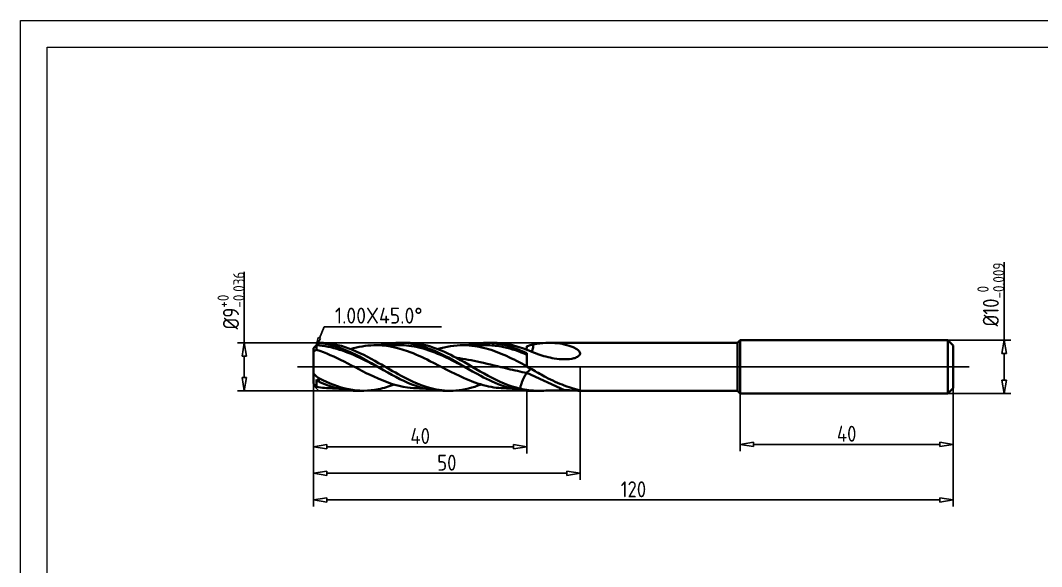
# Model space of a CAD drawing. Header units: millimetres. Extents: x 4936 to 5233, y 684 to 894.
# Drawn here: x 4940.9 to 5132.4, y 786.7 to 889.2 of the extents above; entities that cross this region are included whole.
import ezdxf
from ezdxf import colors
from ezdxf.entities.mleader import LeaderData, LeaderLine
from ezdxf.enums import TextEntityAlignment as Align
from ezdxf.math import Vec2, Vec3

# ---------------------------------------------------------------- set-up
doc = ezdxf.new("R2010")
doc.units = ezdxf.units.MM
doc.linetypes.add('JIS_09_08', pattern=[10.75, 8, -0.55, 0.55, -0.55, 0.55, -0.55])
for name, color, linetype in [('中心线', 2, 'JIS_09_08'), ('图框', 7, 'Continuous'), ('尺寸线', 3, 'Continuous'), ('标注', 3, 'Continuous')]:
    doc.layers.add(name, color=color, linetype=linetype)
doc.layers.add('轮廓', color=4, linetype='Continuous', lineweight=35)
doc.styles.add('ZQisocp', font='geniso.shx', dxfattribs={"height": 3})
doc.styles.add('工程字', font='gbenor.shx', dxfattribs={"bigfont": 'gbcbig.shx'})
doc.styles.add('样式 1', font='simsunb.ttf')
doc.dimstyles.new('ZQH', dxfattribs={"dimtxt": 3, "dimasz": 2.5, "dimexe": 1.25, "dimexo": 0, "dimgap": 0.5, "dimtad": 1, "dimdec": 3, "dimdsep": 46, "dimtxsty": '工程字', "dimblk": 'CLOSEDBLANK', "dimcen": -0.8, "dimclrd": 3, "dimclre": 3, "dimclrt": 3, "dimadec": 1, "dimazin": 2, "dimtfac": 1, "dimtdec": 3, "dimtofl": 0, "dimtmove": 0, "dimatfit": 3, "dimldrblk": 'CLOSEDBLANK', "dimfxl": 1, "dimtolj": 1, "dimtzin": 0, "dimarcsym": 0})

# ---------------------------------------------------------------- blocks, each defined once
blk = doc.blocks.new('TYFrameXD')
at = {"layer": '图框', "lineweight": 9}
for p, q in [((5, 5), (5, 205)), ((5, 205), (292, 205)), ((10, 10), (10, 200)), ((10, 200), (287, 200))]:
    blk.add_line(p, q, dxfattribs=at)
at = {"layer": '图框', "style": '样式 1', "flags": 1}
for tag, height, p in [('被加工材料', 1.2, (258.35, 62.06)), ('工件类型', 1.2, (258.35, 58.88)), ('刀具材料', 1.2, (258.35, 55.95)), ('冷却', 1.2, (258.35, 52.93)), ('涂层', 1.2, (258.35, 49.72)), ('孔公差', 1.2, (258.35, 46.73)), ('通孔', 1.2, (258.35, 43.61)), ('设计', 1.73, (215.5, 38.5)), ('刀具名称', 1.73, (264.42, 38.5)), ('设计日期', 1.73, (215.5, 30)), ('刀具编号', 1.73, (264.42, 30)), ('客户名称', 1.73, (264.42, 23.5)), ('审核', 1.73, (215.5, 21.8)), ('客户编号', 1.73, (264.42, 20)), ('审核日期', 1.73, (215.5, 14)), ('图号', 1.73, (264.42, 14, 30))]:
    blk.add_attdef(tag, text='', height=height, dxfattribs=at).set_placement(p, align=Align.MIDDLE_CENTER)
blk = doc.blocks.new('_ClosedBlank')
at = {"color": 0, "linetype": 'ByBlock', "lineweight": -2}
for p, q in [((-1, 0.167), (0, 0)), ((-1, 0.167), (-1, -0.167)), ((0, 0), (-1, -0.167))]:
    blk.add_line(p, q, dxfattribs=at)
blk = doc.blocks.new('*D7')
at = {"layer": 'Defpoints', "color": 0, "transparency": 16777216}
for p in [(5114.86, 829.22), (5114.86, 819.22), (5125.42, 819.22)]:
    blk.add_point(p, dxfattribs=at)
at = {"layer": '尺寸线', "color": 3, "lineweight": -2, "transparency": 16777216}
for p, q in [((5125.42, 829.22), (5125.42, 843.84)), ((5114.86, 829.22), (5126.67, 829.22)), ((5125.42, 821.72), (5125.42, 826.72)), ((5114.86, 819.22), (5126.67, 819.22))]:
    blk.add_line(p, q, dxfattribs=at)
at = {"layer": '尺寸线', "color": 3, "lineweight": -2, "transparency": 16777216, "xscale": 2.5, "yscale": 2.5, "zscale": 2.5}
for p, rotation in [((5125.42, 829.22), 90), ((5125.42, 819.22), 270)]:
    blk.add_blockref('_ClosedBlank', p, dxfattribs=dict(at, rotation=rotation))
at = {"layer": '尺寸线', "color": 3, "transparency": 16777216, "insert": (5122.91, 837.78), "char_height": 3, "attachment_point": 5, "rotation": 90, "style": '工程字'}
blk.add_mtext('\\A1;%%C10{\\H0.7x;\\S 0^ -0.009;}', dxfattribs=at)
blk = doc.blocks.new('*D8')
at = {"layer": 'Defpoints', "color": 0, "transparency": 16777216}
for p in [(5115.86, 820.22), (5075.86, 819.22), (5115.86, 809.65)]:
    blk.add_point(p, dxfattribs=at)
at = {"layer": '尺寸线', "color": 3, "lineweight": -2, "transparency": 16777216}
for p, q in [((5115.86, 820.22), (5115.86, 808.4)), ((5075.86, 819.22), (5075.86, 808.4)), ((5078.36, 809.65), (5113.36, 809.65))]:
    blk.add_line(p, q, dxfattribs=at)
at = {"layer": '尺寸线', "color": 3, "lineweight": -2, "transparency": 16777216, "xscale": 2.5, "yscale": 2.5, "zscale": 2.5, "rotation": 180}
blk.add_blockref('_ClosedBlank', (5075.86, 809.65), dxfattribs=at)
at = {"layer": '尺寸线', "color": 3, "lineweight": -2, "transparency": 16777216, "xscale": 2.5, "yscale": 2.5, "zscale": 2.5}
blk.add_blockref('_ClosedBlank', (5115.86, 809.65), dxfattribs=at)
at = {"layer": '尺寸线', "color": 3, "transparency": 16777216, "insert": (5095.86, 811.65), "char_height": 3, "attachment_point": 5, "style": '工程字'}
blk.add_mtext('\\A1;40', dxfattribs=at)
blk = doc.blocks.new('*D9')
at = {"layer": 'Defpoints', "color": 0, "transparency": 16777216}
for p in [(4995.86, 819.72), (5035.86, 819.72), (5035.86, 809.22)]:
    blk.add_point(p, dxfattribs=at)
at = {"layer": '标注', "color": 3, "lineweight": -2, "transparency": 16777216}
for p, q in [((4995.86, 819.72), (4995.86, 807.97)), ((5035.86, 819.72), (5035.86, 807.97)), ((4998.36, 809.22), (5033.36, 809.22))]:
    blk.add_line(p, q, dxfattribs=at)
at = {"layer": '标注', "color": 3, "lineweight": -2, "transparency": 16777216, "xscale": 2.5, "yscale": 2.5, "zscale": 2.5, "rotation": 180}
blk.add_blockref('_ClosedBlank', (4995.86, 809.22), dxfattribs=at)
at = {"layer": '标注', "color": 3, "lineweight": -2, "transparency": 16777216, "xscale": 2.5, "yscale": 2.5, "zscale": 2.5}
blk.add_blockref('_ClosedBlank', (5035.86, 809.22), dxfattribs=at)
at = {"layer": '标注', "color": 3, "transparency": 16777216, "insert": (5015.86, 811.22), "char_height": 3, "attachment_point": 5, "style": '工程字'}
blk.add_mtext('\\A1;40', dxfattribs=at)
blk = doc.blocks.new('*D10')
at = {"layer": 'Defpoints', "color": 0, "transparency": 16777216}
for p in [(4995.86, 824.22), (5045.86, 824.22), (5045.86, 804.22)]:
    blk.add_point(p, dxfattribs=at)
at = {"layer": '标注', "color": 3, "lineweight": -2, "transparency": 16777216}
for p, q in [((4995.86, 824.22), (4995.86, 802.97)), ((5045.86, 824.22), (5045.86, 802.97)), ((4998.36, 804.22), (5043.36, 804.22))]:
    blk.add_line(p, q, dxfattribs=at)
at = {"layer": '标注', "color": 3, "lineweight": -2, "transparency": 16777216, "xscale": 2.5, "yscale": 2.5, "zscale": 2.5, "rotation": 180}
blk.add_blockref('_ClosedBlank', (4995.86, 804.22), dxfattribs=at)
at = {"layer": '标注', "color": 3, "lineweight": -2, "transparency": 16777216, "xscale": 2.5, "yscale": 2.5, "zscale": 2.5}
blk.add_blockref('_ClosedBlank', (5045.86, 804.22), dxfattribs=at)
at = {"layer": '标注', "color": 3, "transparency": 16777216, "insert": (5020.86, 806.22), "char_height": 3, "attachment_point": 5, "style": '工程字'}
blk.add_mtext('\\A1;50', dxfattribs=at)
blk = doc.blocks.new('*D11')
at = {"layer": 'Defpoints', "color": 0, "transparency": 16777216}
for p in [(4995.86, 824.22), (5115.86, 824.22), (5115.86, 799.22)]:
    blk.add_point(p, dxfattribs=at)
at = {"layer": '标注', "color": 3, "lineweight": -2, "transparency": 16777216}
for p, q in [((4995.86, 824.22), (4995.86, 797.97)), ((5115.86, 824.22), (5115.86, 797.97)), ((4998.36, 799.22), (5113.36, 799.22))]:
    blk.add_line(p, q, dxfattribs=at)
at = {"layer": '标注', "color": 3, "lineweight": -2, "transparency": 16777216, "xscale": 2.5, "yscale": 2.5, "zscale": 2.5, "rotation": 180}
blk.add_blockref('_ClosedBlank', (4995.86, 799.22), dxfattribs=at)
at = {"layer": '标注', "color": 3, "lineweight": -2, "transparency": 16777216, "xscale": 2.5, "yscale": 2.5, "zscale": 2.5}
blk.add_blockref('_ClosedBlank', (5115.86, 799.22), dxfattribs=at)
at = {"layer": '标注', "color": 3, "transparency": 16777216, "insert": (5055.86, 801.22), "char_height": 3, "attachment_point": 5, "style": '工程字'}
blk.add_mtext('\\A1;120', dxfattribs=at)
blk = doc.blocks.new('*D12')
at = {"layer": 'Defpoints', "color": 0, "transparency": 16777216}
for p in [(4996.86, 828.72), (4982.86, 819.72), (4996.86, 819.72)]:
    blk.add_point(p, dxfattribs=at)
at = {"layer": '标注', "color": 3, "lineweight": -2, "transparency": 16777216}
for p, q in [((4982.86, 828.72), (4982.86, 842.06)), ((4996.86, 828.72), (4981.61, 828.72)), ((4982.86, 822.22), (4982.86, 826.22)), ((4996.86, 819.72), (4981.61, 819.72))]:
    blk.add_line(p, q, dxfattribs=at)
at = {"layer": '标注', "color": 3, "lineweight": -2, "transparency": 16777216, "xscale": 2.5, "yscale": 2.5, "zscale": 2.5}
for p, rotation in [((4982.86, 828.72), 90), ((4982.86, 819.72), 270)]:
    blk.add_blockref('_ClosedBlank', p, dxfattribs=dict(at, rotation=rotation))
at = {"layer": '标注', "color": 3, "transparency": 16777216, "insert": (4980.36, 836.64), "char_height": 3, "attachment_point": 5, "rotation": 90, "style": '工程字'}
blk.add_mtext('\\A1;%%C9{\\H0.7x;\\S+0^ -0.036;}', dxfattribs=at)

msp = doc.modelspace()

# ---------------------------------------------------------------- linework, layer by layer
at = {"color": 2}
msp.add_lwpolyline([(4995.8622, 824.2193), (4995.8622, 827.7193), (4996.8622, 828.7193), (5075.3622, 828.7193), (5075.3622, 824.2193)], close=True, dxfattribs=at)
at = {"color": 2, "extrusion": (0, -1.22465e-16, -1)}
msp.add_lwpolyline([(-4995.8622, 824.2193), (-4995.8622, 820.7193), (-4996.8622, 819.7193), (-5075.3622, 819.7193), (-5075.3622, 824.2193)], close=True, dxfattribs=at)
at = {"layer": '中心线'}
for p, q in [((4992.8622, 824.2193), (5118.8622, 824.2193)), ((5073.8035, 824.2193), (5117.6044, 824.2193))]:
    msp.add_line(p, q, dxfattribs=at)
at = {"layer": '轮廓', "lineweight": 35}
for p, q in [((4995.8622, 827.7193), (4996.8622, 828.7193)), ((4995.8622, 827.1046), (4995.8622, 827.7193)), ((4996.8622, 828.6619), (4996.8622, 828.7193)), ((4996.8622, 828.7193), (4997.0405, 828.7193)), ((5007.5423, 828.2693), (5011.9392, 828.2693)), ((5011.9392, 828.7193), (5013.3647, 828.7193)), ((5023.8665, 828.2693), (5028.2634, 828.2693)), ((5028.2634, 828.7193), (5029.6889, 828.7193)), ((5040.0177, 828.7193), (5075.3622, 828.7193)), ((5075.3622, 819.7193), (5075.3622, 828.7193)), ((5035.8622, 824.2848), (5035.8622, 826.7449)), ((4995.8622, 821.0609), (4995.8622, 822.9089)), ((4996.8622, 821.3771), (4996.8622, 822.0591)), ((5035.8622, 823.0514), (5042.9043, 819.816)), ((5000.2617, 820.1693), (4999.3802, 820.1693)), ((5016.5859, 820.1693), (5015.7044, 820.1693)), ((5032.9101, 820.1693), (5032.0286, 820.1693)), ((5003.7771, 819.7193), (5005.2026, 819.7193)), ((5020.1013, 819.7193), (5021.5268, 819.7193)), ((5035.8622, 819.7193), (5035.8622, 819.7311)), ((5035.8622, 819.7193), (5038.3428, 819.7193)), ((5045.7861, 819.7193), (5075.3622, 819.7193))]:
    msp.add_line(p, q, dxfattribs=at)
at = {"layer": '轮廓'}
for p, q in [((5075.3622, 828.7193), (5075.8622, 829.2193)), ((5075.8622, 829.2193), (5075.8622, 819.2193)), ((5114.8622, 829.2193), (5075.8622, 829.2193)), ((5114.8622, 829.2193), (5115.8622, 828.2193)), ((5114.8622, 819.2193), (5114.8622, 829.2193)), ((5115.8622, 820.2193), (5115.8622, 828.2193)), ((5115.8622, 820.2193), (5114.8622, 819.2193)), ((5075.3622, 819.7193), (5075.8622, 819.2193)), ((5075.8622, 819.2193), (5114.8622, 819.2193))]:
    msp.add_line(p, q, dxfattribs=at)
at = {"layer": '轮廓', "lineweight": 35}
for points, knots in [([(4996.4122, 828.2482), (4996.5632, 828.3904), (4996.713, 828.5283), (4996.862, 828.6617), (4996.8621, 828.6618), (4996.8622, 828.6619)], [0, 0, 0, 0, 0.682406925, 0.682406925, 0.682754728, 0.682754728, 0.682754728, 0.682754728]), ([(4996.4122, 827.4028), (4996.4122, 827.5776), (4996.4122, 827.729), (4996.4122, 828.0658), (4996.4122, 828.1992), (4996.4122, 828.2482)], [0.58920396, 0.58920396, 0.58920396, 0.58920396, 1.44077072, 1.44077072, 2.88003703, 2.88003703, 2.88003703, 2.88003703]), ([(4996.4122, 828.2482), (4997.8543, 828.1717), (4999.2964, 827.8833), (5000.7384, 827.4254), (5002.1805, 826.9676), (5003.6226, 826.3417), (5005.0647, 825.64), (5005.9958, 825.1869), (5006.927, 824.7031), (5007.8581, 824.2193)], [0.07056496, 0.07056496, 0.07056496, 0.07056496, 0.62562166, 0.62562166, 0.62562166, 1.18067836, 1.18067836, 1.18067836, 1.53908074, 1.53908074, 1.53908074, 1.53908074]), ([(4996.8622, 828.6619), (4998.9108, 828.4734), (5000.8838, 827.832), (5004.9811, 825.9233), (5006.9542, 824.7309), (5011.0515, 822.3907), (5013.0246, 821.3348), (5016.7725, 820.0338), (5018.4198, 819.7194), (5020.1013, 819.7194)], [0.00024943, 0.00024943, 0.00024943, 0.00024943, 7.09685477, 7.09685477, 14.19370954, 14.19370954, 21.29056431, 21.29056431, 27.17690992, 27.17690992, 27.17690992, 27.17690992]), ([(5027.2908, 820.8949), (5025.7099, 820.2799), (5024.155, 819.8798), (5021.1409, 819.6512), (5019.7533, 819.7659), (5016.2915, 820.5604), (5014.3184, 821.4401), (5010.8567, 823.2939), (5009.4691, 824.1194), (5006.1705, 826.0003), (5004.3444, 826.9777), (5000.6331, 828.3503), (4998.8629, 828.7193), (4997.0405, 828.7193)], [8.54271542, 8.54271542, 8.54271542, 8.54271542, 14.08893163, 14.08893163, 18.98401217, 18.98401217, 26.08086712, 26.08086712, 30.97594766, 30.97594766, 37.50739867, 37.50739867, 43.83255073, 43.83255073, 43.83255073, 43.83255073]), ([(5032.0286, 820.1693), (5030.7517, 820.1693), (5029.4935, 820.3324), (5026.8034, 820.9891), (5025.4158, 821.504), (5021.8674, 823.0844), (5019.8174, 824.2297), (5016.269, 826.0068), (5014.8814, 826.6481), (5011.333, 827.9187), (5009.2829, 828.3203), (5005.6827, 828.2256), (5004.2536, 827.9738), (5002.8045, 827.5438)], [-41.02372736, -41.02372736, -41.02372736, -41.02372736, -36.70622439, -36.70622439, -31.92881619, -31.92881619, -24.70972305, -24.70972305, -19.93231486, -19.93231486, -12.71322172, -12.71322172, -7.76072687, -7.76072687, -7.76072687, -7.76072687]), ([(5008.4238, 828.2694), (5008.6162, 828.3178), (5008.8092, 828.3626), (5011.0515, 828.8389), (5013.0246, 828.8233), (5017.122, 827.8975), (5019.0951, 827.0236), (5023.1924, 824.8355), (5025.1655, 823.6072), (5028.6647, 821.7378), (5030.0877, 821.0668), (5032.9887, 820.084), (5034.4117, 819.7916), (5035.8622, 819.7311)], [13.52284412, 13.52284412, 13.52284412, 13.52284412, 14.19370954, 14.19370954, 21.29056431, 21.29056431, 28.38741908, 28.38741908, 35.48427385, 35.48427385, 40.50899101, 40.50899101, 45.53370817, 45.53370817, 45.53370817, 45.53370817]), ([(5011.9392, 828.2684), (5012.5319, 828.2686), (5013.1245, 828.2341), (5013.7172, 828.1644), (5015.1592, 827.995), (5016.6013, 827.6182), (5018.0434, 827.0895), (5019.4855, 826.5608), (5020.9276, 825.8819), (5022.3696, 825.1528), (5022.9739, 824.8473), (5023.5781, 824.5333), (5024.1824, 824.2194)], [2.06267949, 2.06267949, 2.06267949, 2.06267949, 2.29079176, 2.29079176, 2.29079176, 2.84584846, 2.84584846, 2.84584846, 3.40090515, 3.40090515, 3.40090515, 3.63347582, 3.63347582, 3.63347582, 3.63347582]), ([(5034.6073, 820.1034), (5032.5889, 820.5745), (5030.6428, 821.4417), (5026.606, 823.6), (5024.66, 824.8089), (5021.2284, 826.6484), (5019.8408, 827.3094), (5016.7167, 828.4004), (5015.0584, 828.7193), (5013.3647, 828.7193)], [0, 0, 0, 0, 6.99207668, 6.99207668, 13.98415336, 13.98415336, 18.87923389, 18.87923389, 24.80649081, 24.80649081, 24.80649081, 24.80649081]), ([(5035.8622, 824.3479), (5034.5802, 825.0137), (5033.3173, 825.6641), (5030.7534, 826.8185), (5029.4905, 827.3048), (5026.7955, 828.0452), (5025.4079, 828.2567), (5022.3482, 828.2829), (5020.7522, 828.0254), (5019.1288, 827.5438)], [-45.35605748, -45.35605748, -45.35605748, -45.35605748, -41.02191516, -41.02191516, -36.68777284, -36.68777284, -31.91036464, -31.91036464, -26.34339709, -26.34339709, -26.34339709, -26.34339709]), ([(5024.748, 828.2693), (5025.5643, 828.4748), (5026.383, 828.6142), (5028.6647, 828.791), (5030.0877, 828.6696), (5032.9887, 827.9864), (5034.4117, 827.438), (5035.8622, 826.7449)], [32.60507428, 32.60507428, 32.60507428, 32.60507428, 35.48427385, 35.48427385, 40.50899101, 40.50899101, 45.53370817, 45.53370817, 45.53370817, 45.53370817]), ([(5028.2634, 828.2685), (5029.183, 828.2681), (5030.1026, 828.1839), (5031.0221, 828.0183), (5032.4642, 827.7586), (5033.9063, 827.2993), (5035.3484, 826.7082), (5035.5196, 826.638), (5035.6909, 826.566), (5035.8622, 826.4923)], [4.157074556, 4.157074556, 4.157074556, 4.157074556, 4.511018552, 4.511018552, 4.511018552, 5.066075251, 5.066075251, 5.066075251, 5.131997161, 5.131997161, 5.131997161, 5.131997161]), ([(5040.0177, 828.7193), (5040.4042, 828.7193), (5040.7912, 828.7026), (5041.7514, 828.6202), (5042.3319, 828.5342), (5043.5288, 828.2707), (5044.0929, 828.0938), (5044.8556, 827.7628), (5045.1691, 827.5985), (5045.5529, 827.2941), (5045.6863, 827.1617), (5045.8158, 826.9278), (5045.8476, 826.835), (5045.854, 826.6608), (5045.8395, 826.5852), (5045.7739, 826.4371), (5045.7247, 826.369), (5045.579, 826.2187), (5045.4718, 826.1435), (5045.1484, 825.9622), (5044.8974, 825.8751), (5044.1783, 825.6878), (5043.5731, 825.6163), (5042.2573, 825.6189), (5041.6188, 825.6802), (5039.9469, 825.9585), (5038.9457, 826.2526), (5036.7766, 827.021), (5035.7299, 827.4703), (5034.6073, 827.8527)], [3.3685649, 3.3685649, 3.3685649, 3.3685649, 4.69875135, 4.69875135, 6.67399459, 6.67399459, 8.89411844, 8.89411844, 10.31293912, 10.31293912, 11.107086, 11.107086, 11.56088484, 11.56088484, 11.91437681, 11.91437681, 12.26810412, 12.26810412, 12.77295161, 12.77295161, 13.72500718, 13.72500718, 15.6244893, 15.6244893, 17.3580001, 17.3580001, 20.2857428, 20.2857428, 23.76427766, 23.76427766, 23.76427766, 23.76427766]), ([(5036.7577, 827.0498), (5036.8701, 827.2915), (5037.0172, 827.7321), (5037.0971, 828.2206), (5037.1171, 828.4031)], [5.019400937, 5.019400937, 5.019400937, 5.019400937, 5.385587406, 5.600110857, 5.600110857, 5.600110857, 5.600110857]), ([(5037.1171, 828.4031), (5037.9013, 828.5698), (5038.6622, 828.6734), (5039.6391, 828.7153), (5039.8284, 828.7193), (5040.0177, 828.7193)], [0, 0, 0, 0, 2.71671992, 2.71671992, 3.3685649, 3.3685649, 3.3685649, 3.3685649]), ([(4995.8622, 827.1046), (4995.9568, 827.1667), (4996.0524, 827.2243), (4996.238, 827.3244), (4996.3259, 827.3667), (4996.4122, 827.4028)], [7.759946622, 7.759946622, 7.759946622, 7.759946622, 8.005523854, 8.005523854, 8.233692058, 8.233692058, 8.233692058, 8.233692058]), ([(4995.8622, 822.9089), (4995.8622, 823.0151), (4995.8622, 823.1425), (4995.8622, 823.5539), (4995.8622, 823.8759), (4995.8622, 824.637), (4995.8622, 825.0911), (4995.8622, 825.9507), (4995.8622, 826.3585), (4995.8622, 826.8662), (4995.8622, 826.9875), (4995.8622, 827.1046)], [0.3424797, 0.3424797, 0.3424797, 0.3424797, 0.9699519, 0.9699519, 2.13459318, 2.13459318, 3.50652987, 3.50652987, 4.71265413, 4.71265413, 5.1034008, 5.1034008, 5.1034008, 5.1034008]), ([(5015.7044, 820.1694), (5014.9625, 820.1694), (5014.221, 820.2244), (5011.3371, 820.6477), (5009.287, 821.3851), (5005.2701, 823.2427), (5003.4476, 824.2455), (4999.8287, 826.0706), (4998.1417, 826.8473), (4996.4122, 827.4028)], [-22.4728658, -22.4728658, -22.4728658, -22.4728658, -19.9418874, -19.9418874, -12.72279426, -12.72279426, -6.36139713, -6.36139713, -0.48798244, -0.48798244, -0.48798244, -0.48798244]), ([(5022.6484, 825.887), (5024.1356, 825.7017), (5025.6227, 825.4245), (5027.1098, 825.0969), (5028.8458, 824.7144), (5030.5818, 824.2655), (5032.3178, 823.8441), (5033.4992, 823.5574), (5034.6807, 823.284), (5035.8622, 823.0514)], [3.66761124, 3.66761124, 3.66761124, 3.66761124, 4.24000786, 4.24000786, 4.24000786, 4.90818586, 4.90818586, 4.90818586, 5.36293694, 5.36293694, 5.36293694, 5.36293694]), ([(5035.8622, 823.0514), (5036.0545, 823.3165), (5036.3455, 823.6372), (5036.593, 823.788), (5036.6699, 823.8188)], [0, 0, 0, 0, 0.448798951, 0.679283244, 0.679283244, 0.679283244, 0.679283244]), ([(4996.8622, 822.0591), (4996.6729, 822.203), (4996.4756, 822.3641), (4996.1339, 822.6601), (4995.9962, 822.784), (4995.8622, 822.9089)], [2.62817691, 2.62817691, 2.62817691, 2.62817691, 3.3408129, 3.3408129, 3.82141116, 3.82141116, 3.82141116, 3.82141116]), ([(4996.4122, 820.4594), (4996.4122, 820.5843), (4996.4122, 820.7477), (4996.4122, 821.1971), (4996.4122, 821.5012), (4996.4122, 821.8468)], [0.26932438, 0.26932438, 0.26932438, 0.26932438, 1.27949936, 1.27949936, 2.55899872, 2.55899872, 2.55899872, 2.55899872]), ([(4996.4122, 821.8468), (4996.5632, 821.6948), (4996.713, 821.5381), (4996.862, 821.3773), (4996.8621, 821.3772), (4996.8622, 821.3771)], [0, 0, 0, 0, 0.682406925, 0.682406925, 0.682754728, 0.682754728, 0.682754728, 0.682754728]), ([(5010.9666, 820.8948), (5009.9973, 820.5177), (5009.0327, 820.2194), (5006.1705, 819.6279), (5004.3445, 819.6199), (5000.5736, 820.3705), (4998.7476, 821.1041), (4996.8622, 822.0591)], [27.59228876, 27.59228876, 27.59228876, 27.59228876, 30.97594766, 30.97594766, 37.50727002, 37.50727002, 44.03859238, 44.03859238, 44.03859238, 44.03859238]), ([(5034.6073, 820.1034), (5034.6496, 820.3916), (5034.7779, 820.8944), (5035.054, 821.6078), (5035.3814, 822.3089), (5035.6699, 822.7863), (5035.8622, 823.0514)], [4.93181564, 4.93181564, 4.93181564, 4.93181564, 5.38558741, 5.60998688, 5.83438636, 6.28318531, 6.28318531, 6.28318531, 6.28318531]), ([(5037.1171, 823.5626), (5037.9013, 823.1147), (5038.6622, 822.6761), (5040.0249, 821.9591), (5040.6019, 821.6755), (5041.7514, 821.1563), (5042.3319, 820.9169), (5043.5288, 820.4652), (5044.0929, 820.277), (5044.8556, 820.0377), (5045.1691, 819.9451), (5045.5529, 819.8333), (5045.6863, 819.795), (5045.8158, 819.7515), (5045.8476, 819.7387), (5045.854, 819.724), (5045.8395, 819.7205), (5045.7739, 819.7187), (5045.7247, 819.7203), (5045.579, 819.7273), (5045.4718, 819.7339), (5045.1484, 819.7532), (5044.8974, 819.7673), (5044.1828, 819.7993), (5043.5844, 819.816), (5042.9043, 819.816)], [0, 0, 0, 0, 2.71671992, 2.71671992, 4.69875135, 4.69875135, 6.67399459, 6.67399459, 8.89411844, 8.89411844, 10.31293912, 10.31293912, 11.107086, 11.107086, 11.56088484, 11.56088484, 11.91437681, 11.91437681, 12.26810412, 12.26810412, 12.77295161, 12.77295161, 13.72500718, 13.72500718, 15.60680646, 15.60680646, 15.60680646, 15.60680646]), ([(4995.8622, 821.0609), (4995.9522, 820.9682), (4996.0431, 820.8714), (4996.2289, 820.668), (4996.3214, 820.5638), (4996.4122, 820.4594)], [9.630963065, 9.630963065, 9.630963065, 9.630963065, 9.960943488, 9.960943488, 10.300456714, 10.300456714, 10.300456714, 10.300456714]), ([(4996.8622, 821.3771), (4998.9108, 820.4602), (5000.8838, 819.8737), (5003.2153, 819.7281), (5003.4967, 819.7193), (5003.7771, 819.7194)], [0.00024943, 0.00024943, 0.00024943, 0.00024943, 7.09685477, 7.09685477, 8.07678467, 8.07678467, 8.07678467, 8.07678467]), ([(5042.9043, 819.816), (5042.898, 819.816), (5042.8916, 819.816), (5042.2573, 819.8157), (5041.6188, 819.8016), (5039.9469, 819.7518), (5038.9457, 819.7076), (5036.7766, 819.7392), (5035.7299, 819.8414), (5034.6073, 820.1034)], [15.60680646, 15.60680646, 15.60680646, 15.60680646, 15.6244893, 15.6244893, 17.3580001, 17.3580001, 20.2857428, 20.2857428, 23.76427766, 23.76427766, 23.76427766, 23.76427766])]:
    msp.add_open_spline(points, degree=3, knots=knots, dxfattribs=at)
for points in [[(5034.6073, 827.8527), (5032.9457, 828.4187), (5031.3331, 828.7193), (5029.6889, 828.7193)], [(5035.8622, 827.6607), (5035.7284, 827.624), (5035.5948, 827.5859), (5035.4614, 827.5464)], [(5035.8622, 828.0833), (5036.2786, 828.2066), (5036.6965, 828.3137), (5037.1171, 828.4031)], [(5035.8622, 828.0833), (5035.8622, 827.9368), (5035.8622, 827.7956), (5035.8622, 827.6607)], [(5035.8622, 824.2848), (5036.2786, 824.0444), (5036.6965, 823.8028), (5037.1171, 823.5626)], [(4999.3801, 820.1694), (4998.3931, 820.1694), (4997.4097, 820.2668), (4996.4122, 820.4594)]]:
    msp.add_open_spline(points, degree=3, dxfattribs=at)

# ---------------------------------------------------------------- block references
at = {"color": 0}
msp.add_blockref('TYFrameXD', (4935.8622, 684.2193), dxfattribs=at)

# ---------------------------------------------------------------- dimensions: what is measured, and where the dimension line sits
at = {"layer": '尺寸线'}
dim = msp.add_linear_dim(base=(5125.4211, 819.2193), p1=(5114.8622, 829.2193), p2=(5114.8622, 819.2193), angle=90, text='%%C<>{\\H0.7x;\\S 0^ -0.009;}', dimstyle='ZQH', dxfattribs=at)
dim.commit()
dim.dimension.update_dxf_attribs({"geometry": '*D7', "text_midpoint": (5125.4211, 837.782), "dimtype": 128})
dim = msp.add_linear_dim(base=(5115.8622, 809.6493), p1=(5075.8622, 819.2193), p2=(5115.8622, 820.2193), dimstyle='ZQH', dxfattribs=at)
dim.commit()
dim.dimension.update_dxf_attribs({"geometry": '*D8', "text_midpoint": (5095.8622, 809.6493), "dimtype": 128})
at = {"layer": '标注'}
dim = msp.add_linear_dim(base=(4982.8622, 819.7193), p1=(4996.8622, 828.7193), p2=(4996.8622, 819.7193), angle=89.999998, text='%%C<>{\\H0.7x;\\S+0^ -0.036;}', dimstyle='ZQH', dxfattribs=at)
dim.commit()
dim.dimension.update_dxf_attribs({"geometry": '*D12', "text_midpoint": (4982.8622, 836.6421), "dimtype": 128})
for base, p2, picture, middle in [((5045.8622, 804.2193), (5045.8622, 824.2193), '*D10', (5020.8622, 806.2193)), ((5115.8622, 799.2193), (5115.8622, 824.2193), '*D11', (5055.8622, 801.2193))]:
    dim = msp.add_linear_dim(base=base, p1=(4995.8622, 824.2193), p2=p2, dimstyle='ZQH', dxfattribs=at)
    dim.commit()
    dim.dimension.update_dxf_attribs({"geometry": picture, "text_midpoint": middle})
at = {"layer": '标注', "color": 3}
dim = msp.add_linear_dim(base=(5035.8622, 809.2193), p1=(4995.8622, 819.7193), p2=(5035.8622, 819.7193), dimstyle='ZQH', dxfattribs=at)
dim.commit()
dim.dimension.update_dxf_attribs({"geometry": '*D9', "text_midpoint": (5015.8622, 811.2193)})

# ---------------------------------------------------------------- leaders
at = {"layer": '标注'}
ml = msp.add_multileader_mtext('Standard', dxfattribs=at)
ml.set_content('1.00X45.0°', color=3, style='ZQisocp')
ml.set_leader_properties(color=3)
ml.set_arrow_properties(name='CLOSEDBLANK')
ml.build(insert=Vec2(0, 0))
ml.multileader.update_dxf_attribs({"has_dogleg": 0, "text_left_attachment_type": 6, "text_right_attachment_type": 6, "dogleg_length": 0, "arrow_head_size": 1.5})
ctx = ml.context
ctx.base_point, ctx.char_height, ctx.arrow_head_size, ctx.plane_origin = Vec3(4997.8622, 831.7193), 3, 1.5, Vec3(4995.8622, 824.2193)
ctx.left_attachment, ctx.right_attachment = 6, 6
notes = []
notes.append((ctx, [(0, (1, 1, 0), (4997.8622, 831.7193), (1, 0), 0, [(0, [(4996.3622, 828.2193)], 0, [])])]))
ctx.mtext.insert, ctx.mtext.line_spacing_factor, ctx.mtext.line_spacing_style, ctx.mtext.flow_direction = Vec3(4999.8622, 835.3193), 0.8, 2, 5
for ctx, leaders in notes:
    for number, flags, end, landing, length, lines in leaders:
        leader = LeaderData()
        leader.index, (leader.has_last_leader_line, leader.has_dogleg_vector, leader.attachment_direction) = number, flags
        leader.last_leader_point, leader.dogleg_vector, leader.dogleg_length = Vec3(end), Vec3(landing), length
        for number, points, colour, breaks in lines:
            line = LeaderLine()
            line.index, line.vertices, line.color, line.breaks = number, Vec3.list(points), colors.encode_raw_color(colour), breaks
            leader.lines.append(line)
        ctx.leaders.append(leader)

doc.saveas('drawing.dxf')
